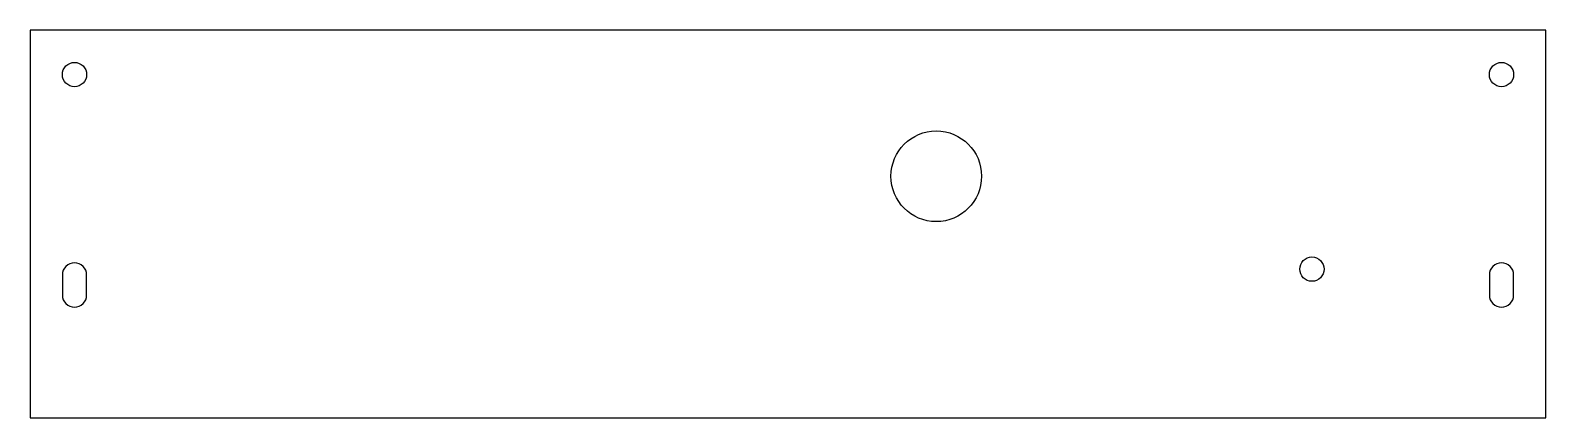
# Model space of a CAD drawing. Header units: millimetres. Extents: x 0 to 343, y 0 to 88.
import ezdxf

# ---------------------------------------------------------------- set-up
doc = ezdxf.new("R2010")
doc.units = ezdxf.units.MM

msp = doc.modelspace()

# ---------------------------------------------------------------- linework, layer by layer
at = {"layer": 'CUT'}
msp.add_lwpolyline([(0, 0), (342.9, 0), (342.9, 87.5875), (0, 87.5875)], close=True, dxfattribs=at)
for points in [[(12.75, 27.75), (12.75, 32.25, 1), (7.25, 32.25), (7.25, 27.75, 1)], [(335.65, 27.75), (335.65, 32.25, 1), (330.15, 32.25), (330.15, 27.75, 1)]]:
    msp.add_lwpolyline(points, format="xyb", close=True, dxfattribs=at)
for centre, radius in [((10, 77.5875), 2.75), ((332.9, 77.5875), 2.75), ((205, 54.5875), 10.25), ((290, 33.5875), 2.75)]:
    msp.add_circle(centre, radius, dxfattribs=at)

doc.saveas('drawing.dxf')
